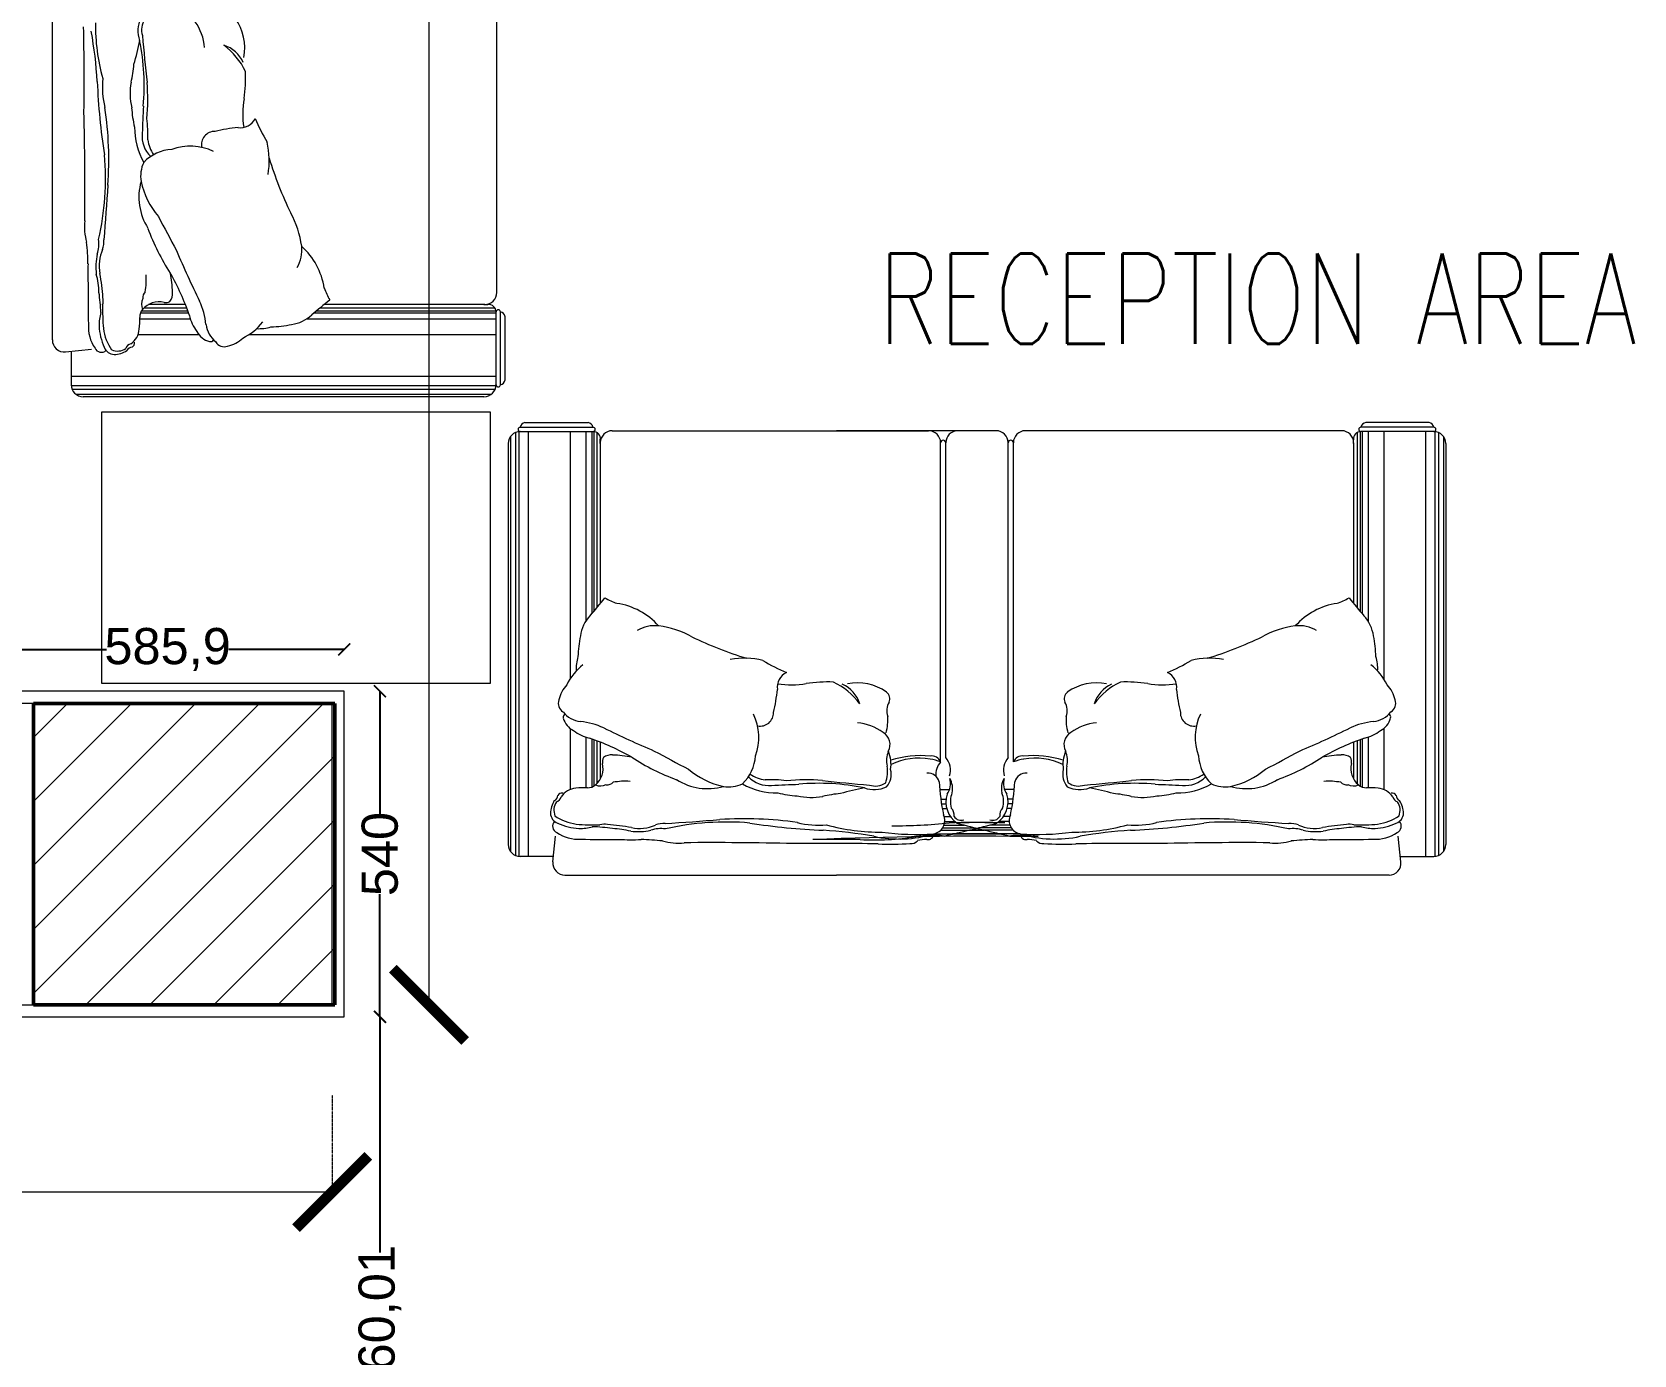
# Model space of a CAD drawing. Header units: metres. Extents: x 0 to 104350, y 982 to 43174.
# Drawn here: x 13630 to 16287, y 20563 to 22758 of the extents above; entities that cross this region are included whole.
import ezdxf
from ezdxf.xclip import XClip

# ---------------------------------------------------------------- set-up
doc = ezdxf.new("R2010")
doc.units = ezdxf.units.M
doc.header["$XCLIPFRAME"] = 2
doc.linetypes.add('DOT2', pattern=[0.125, 0, -0.125])
doc.layers.get('0').update_dxf_attribs({"lineweight": 30})
for name, color, linetype, lineweight in [('A-ANNO-DIMS', 1, 'Continuous', 0), ('A-CLNG-GRID', 2, 'Continuous', 5), ('A-FURN', 8, 'Continuous', 0), ('A-ROOM-NMBR', 1, 'Continuous', 0), ('A-WALL', 3, 'Continuous', 18), ('dimensions', 90, 'Continuous', 30), ('HATCH', 8, 'Continuous', 0), ('S-COLS', 52, 'Continuous', 9)]:
    doc.layers.add(name, color=color, linetype=linetype, lineweight=lineweight)
doc.styles.add('$2$08-M-BLDG-1_50', font='romans.shx', dxfattribs={"width": 0.75, "height": 150})
doc.styles.add('Al-Jazi-text-100', font='romans.shx', dxfattribs={"width": 0.75, "height": 150})
doc.styles.get("Standard").update_dxf_attribs({"font": 'arial.ttf'})
doc.dimstyles.new('Al-Jazi-DIM 100', dxfattribs={"dimtxt": 150, "dimasz": 120, "dimexe": 0, "dimexo": 150, "dimgap": 50, "dimtad": 1, "dimlfac": 0.001, "dimzin": 1, "dimdsep": 46, "dimtxsty": 'Al-Jazi-text-100', "dimblk": 'ARCHTICK', "dimcen": 150, "dimclrd": 1, "dimclre": 256, "dimclrt": 2, "dimadec": 0, "dimazin": 0, "dimtfac": 1, "dimtix": 1, "dimtmove": 2, "dimatfit": 2, "dimfxl": 150, "dimtfill": 1, "dimtolj": 1, "dimlwd": 5, "dimlwe": 5, "dimarcsym": 0})
doc.dimstyles.new('ISO-25', dxfattribs={"dimtxt": 60, "dimasz": 20, "dimexe": 1.25, "dimexo": 0.625, "dimgap": 0.1, "dimtad": 0, "dimtxsty": 'Standard', "dimblk": 'ARCHTICK', "dimcen": 2.5, "dimse1": 1, "dimse2": 1, "dimadec": 0, "dimazin": 0, "dimtfac": 1, "dimtmove": 0, "dimatfit": 3, "dimldrblk": 'ARCHTICK', "dimfxl": 1, "dimarcsym": 0})

# ---------------------------------------------------------------- blocks, each defined once
blk = doc.blocks.new('FFFFFFFFF')
for p, q in [((-17477.8, 58547.2), (-17477.8, 59925.4)), ((-16740.6, 58475.6), (-16740.6, 59100.1)), ((-17477.8, 58397), (-17477.8, 58547.2)), ((-17257.2, 58455.6), (-17318.5, 58455.6)), ((-16760.5, 58455.6), (-17027.1, 58455.6)), ((-16761.9, 58455.6), (-16755.5, 58455.6)), ((-17248.9, 58431.7), (-17332.9, 58431.7)), ((-17251.8, 58441.3), (-17331.8, 58441.3)), ((-17253.1, 58444.9), (-17330.1, 58444.9)), ((-17254.9, 58449.6), (-17326.3, 58449.6)), ((-16741.9, 58431.7), (-17056.4, 58431.7)), ((-16741.9, 58441.3), (-17044.3, 58441.3)), ((-16742, 58444.9), (-17040.1, 58444.9)), ((-16743.5, 58449.6), (-17034.4, 58449.6)), ((-16741.9, 58322.8), (-16741.9, 58443.5)), ((-16734.7, 58322.8), (-16734.7, 58443.5)), ((-16726.7, 58330.6), (-16726.7, 58435.7)), ((-17234.3, 58405.5), (-17335.8, 58405.5)), ((-16741.9, 58405.5), (-17152.2, 58405.5)), ((-17455.8, 58377.1), (-17412.9, 58381.6)), ((-17446.8, 58378.1), (-17446.8, 58322.8)), ((-16741.9, 58336.3), (-17446.8, 58336.3)), ((-16742, 58320.7), (-17446.7, 58320.7)), ((-16743.6, 58314.8), (-17445.1, 58314.8)), ((-16750.5, 58306.4), (-17438.2, 58306.4)), ((-16761.9, 58302.8), (-17426.8, 58302.8))]:
    blk.add_line(p, q)
for centre, radius, start, end in [((-22179.1, 58829.7), 4754, 359.3499, 1.0449), ((-18116.9, 58783.2), 714.8, 3.3891, 10.1532), ((-17088.2, 58917.7), 318.1, 179.0108, 195.8681), ((-17288.8, 58909.9), 47.1, 154.0843, 200.1575), ((-17299.7, 58911.7), 30.2, 144.9995, 198.8635), ((-17311.4, 58874.8), 86.4, 4.8844, 35.4135), ((-17244.4, 58881.6), 85.7, 349.1532, 34.7659), ((-17735, 58970), 409.2, 343.5669, 349.2509), ((-17697.3, 58818.7), 371.9, 354.7662, 11.6245), ((-15032.4, 59088.8), 2303.5, 184.6538, 186.6019), ((-17208.4, 58836.8), 51.3, 23.1417, 73.1067), ((-17261.7, 58792.8), 115.4, 25.3817, 53.7744), ((-17521.8, 58867.6), 179.8, 346.1146, 355.7395), ((-17255.5, 58816.7), 139.4, 174.2124, 194.2047), ((-17425, 58833.8), 267.7, 352.1519, 1.8199), ((-16383.5, 58865.3), 1020.6, 182.237, 189.1017), ((-17240.1, 58806), 108.7, 170.2352, 192.6684), ((-17638.4, 58796.7), 318.9, 354.1688, 4.9209), ((-23192.8, 58640), 5769, 359.54887, 1.34891), ((-17982.6, 58695.2), 598.4, 356.0497, 8.3826), ((-17168.9, 58792.4), 177.7, 183.2928, 193.7813), ((-8856.6, 58405.3), 8478.8, 177.43443, 177.7392), ((-17024.3, 58772.5), 137.8, 169.6861, 189.5152), ((-17225.8, 58748.7), 115.6, 179.3254, 209.5987), ((-17525, 58738.4), 205.5, 357.4202, 7.227), ((-17144.6, 58483.9), 266.6, 95.4403, 103.7346), ((-17166.1, 58776.5), 27.4, 261.9036, 333.7612), ((-16840, 58892.7), 327.7, 203.059, 210.7254), ((-17283.2, 58734.8), 45.9, 173.7883, 226.6794), ((-17258.5, 58738.2), 61.8, 188.3925, 213.4148), ((-17208.3, 58720.8), 22.2, 89.2042, 191.3968), ((-17251.4, 58694.4), 133.3, 349.995, 13.4103), ((-17842.2, 58664.8), 452.5, 347.1068, 4.9578), ((-17275.9, 58643.3), 69.8, 93.1398, 136.2155), ((-17249, 58629.7), 88.8, 64.4099, 110.2678), ((-16495.4, 58890.6), 651.8, 197.1548, 205.7419), ((-17274.7, 58668.1), 56.7, 155.5613, 188.4269), ((-10186.7, 58078.8), 7221.8, 175.43135, 176.15355), ((-17238.1, 58633.8), 96.2, 164.302, 212.4354), ((-17196.5, 58690.3), 137.7, 192.8046, 219.987), ((-17331.3, 58584.5), 93.3, 173.7897, 195.8504), ((-10988.8, 61931.2), 7137.3, 207.80557, 208.32047), ((-17223.2, 58530.6), 160.4, 7.832, 28.6654), ((-17452.2, 58556.2), 51.7, 341.0235, 8.4627), ((-17433.8, 58560.8), 41.6, 340.7532, 3.3826), ((-16981, 58705.3), 360.1, 200.0032, 213.2203), ((-17818.5, 58516), 399.8, 1.0466, 6.17), ((-17298.5, 58517.4), 107.1, 168.1757, 186.0001), ((-17333.9, 58520.3), 66.3, 156.2105, 191.3131), ((-15869.5, 59135.4), 1521.5, 202.826, 206.295), ((-17121.6, 58546.2), 57.7, 329.6278, 6.2566), ((-17143, 58465.1), 117.5, 8.8138, 47.9757), ((-17032.4, 58507.7), 386.6, 177.6845, 183.1812), ((-17644.7, 58302.5), 416.7, 18.923, 29.5594), ((-17491.1, 58467.2), 212.8, 2.4048, 11.0737), ((-15571.6, 58469.3), 1847, 179.4729, 181.4265), ((-17534.7, 58471.5), 134.3, 1.8777, 14.9862), ((-17713.5, 58447.1), 320.3, 3.6693, 10.8216), ((-17431.7, 58496.1), 109.7, 349.9143, 4.6294), ((-16945.6, 58508.5), 85, 197.3121, 212.1227), ((-17723, 58429.2), 325.9, 2.3336, 8.2366), ((-16929.9, 58450.7), 464.6, 179.4467, 184.3032), ((-17418.5, 58462.5), 25.2, 343.0851, 11.853), ((-17307.5, 58456), 22.3, 154.6204, 202.1231), ((-17300.9, 58424.5), 35.7, 76.4952, 139.8255), ((-17314.3, 58467.2), 13.5, 133.9681, 187.1295), ((-17290.6, 58478.8), 19.7, 264.1278, 293.3591), ((-17299.2, 58473.6), 20.9, 322.0367, 6.8003), ((-17346.6, 58409.5), 124.3, 6.0445, 24.6622), ((-16334.6, 57605.9), 1096.2, 128.5477, 130.5744), ((-16760.5, 58475.6), 19.9, 270, 0), ((-16754, 58443.6), 12.1, 359.4922, 97.0602), ((-17319.1, 58420.8), 81.2, 164.5283, 180.4014), ((-17493.4, 58430.8), 160.6, 354.3954, 1.235), ((-17313, 58434.7), 19.9, 139.8255, 181.235), ((-17185.3, 58452.4), 66.9, 192.791, 217.9959), ((-17090, 58484.5), 62.5, 278.1987, 312.6987), ((-16738.3, 58443.5), 3.6, 0, 180), ((-16736.9, 58433.2), 10.5, 13.3027, 78.0983), ((-17357, 58418.6), 61.1, 175.6162, 215.037), ((-17304.6, 58425), 95.9, 182.8388, 204.6896), ((-17309.6, 58427.9), 84.5, 188.2129, 214.2428), ((-17366.1, 58417.5), 32.5, 304.1211, 355.8444), ((-17208.6, 58426.2), 33, 206.9363, 255.0971), ((-17179.6, 58427.9), 43.6, 186.8976, 231.4033), ((-17198.1, 58478.7), 86.4, 294.6351, 323.1461), ((-17134.7, 58481.5), 65.8, 266.3889, 287.1343), ((-17128.3, 58680.1), 261.8, 272.8498, 280.4077), ((-17457.9, 58397), 19.9, 180, 275.883), ((-17396.6, 58387.7), 11.2, 201.8173, 315.0514), ((-17373.9, 58391.8), 19.1, 201.2461, 265.6725), ((-17370, 58404.3), 25.7, 248.729, 302.6858), ((-17376.5, 58413.8), 41.1, 271.7166, 303.0289), ((-17345.5, 58379.7), 11, 102.0067, 164.6856), ((-17344.6, 58374.6), 10.7, 94.9984, 153.465), ((-17348.3, 58391.4), 6.74, 294.2992, 16.7891), ((-17215.6, 58400.1), 5.96, 255.9223, 329.8377), ((-17192.9, 58402.1), 16.3, 210.9546, 290.5535), ((-17197, 58436), 50.1, 281.3747, 314.289), ((-17426.8, 58322.8), 19.9, 180, 270), ((-16761.9, 58322.8), 19.9, 270, 0), ((-16738.3, 58322.8), 3.6, 180, 0), ((-16736.9, 58333.1), 10.5, 281.9017, 346.6973)]:
    blk.add_arc(centre, radius, start, end)
blk = doc.blocks.new('A$C4A397455')
for p, q in [((734.2, 1543.1), (32.7, 1543.1)), ((727.3, 1551.5), (39.6, 1551.5)), ((715.9, 1555.1), (51, 1555.1)), ((31, 1479.9), (31, 1535.1)), ((735.9, 1521.7), (31, 1521.7)), ((735.8, 1537.2), (31.1, 1537.2)), ((735.9, 1535.1), (735.9, 1414.4)), ((743.1, 1535.1), (743.1, 1414.4)), ((751.1, 1527.3), (751.1, 1422.3)), ((22, 1480.8), (64.9, 1476.4)), ((0, 1461), (0, 1310.7)), ((243.5, 1452.4), (142, 1452.4)), ((735.9, 1452.4), (325.6, 1452.4)), ((228.9, 1426.2), (144.9, 1426.2)), ((226, 1416.6), (146, 1416.6)), ((224.7, 1413.1), (147.7, 1413.1)), ((222.9, 1408.3), (151.5, 1408.3)), ((735.9, 1426.2), (421.4, 1426.2)), ((735.9, 1416.6), (433.5, 1416.6)), ((735.8, 1413.1), (437.7, 1413.1)), ((734.3, 1408.3), (443.4, 1408.3)), ((220.6, 1402.3), (159.3, 1402.3)), ((717.3, 1402.3), (450.7, 1402.3)), ((715.9, 1402.3), (722.3, 1402.3)), ((737.2, 1382.4), (737.2, 857.8)), ((0, 1310.7), (0, 1010.4)), ((0, 244.4), (0, 1010.4)), ((737.2, 809.4), (737.2, 1010.4)), ((737.2, 745.7), (737.2, 1010.4)), ((68.5, 849.4), (68.5, 736.7)), ((74.8, 837.5), (74.8, 765.3)), ((78.4, 834.6), (78.4, 780)), ((83.2, 832.2), (83.2, 799)), ((88.8, 831.1), (88.8, 813.8)), ((97.6, 832.1), (97.6, 821.7)), ((110.5, 835.1), (110.5, 827.6)), ((118.1, 836.4), (118.1, 828.9)), ((125.9, 837.5), (125.9, 828.9)), ((142, 839.3), (142, 823.3)), ((187.8, 837.9), (717.3, 837.9)), ((195, 829.4), (717.3, 829.4)), ((68.5, 705.7), (68.5, 818.4)), ((74.8, 717.6), (74.8, 789.8)), ((78.4, 720.5), (78.4, 775.1)), ((83.2, 722.8), (83.2, 756.1)), ((88.8, 724), (88.8, 741.3)), ((97.6, 723), (97.6, 733.4)), ((110.5, 720), (110.5, 727.5)), ((118.1, 718.7), (118.1, 726.2)), ((125.9, 717.6), (125.9, 726.2)), ((142, 715.8), (142, 731.8)), ((195, 725.7), (717.3, 725.7)), ((187.8, 717.2), (717.3, 717.2)), ((737.2, 172.7), (737.2, 697.2)), ((0, 94.1), (0, 244.4)), ((226, 138.4), (146, 138.4)), ((224.7, 142), (147.7, 142)), ((222.9, 146.8), (151.5, 146.8)), ((220.6, 152.8), (159.3, 152.8)), ((735.9, 138.4), (433.5, 138.4)), ((735.8, 142), (437.7, 142)), ((734.3, 146.8), (443.4, 146.8)), ((717.3, 152.8), (450.7, 152.8)), ((715.9, 152.8), (722.3, 152.8)), ((735.9, 19.9), (735.9, 140.7)), ((743.1, 19.9), (743.1, 140.7)), ((228.9, 128.9), (144.9, 128.9)), ((735.9, 128.9), (421.4, 128.9)), ((751.1, 27.8), (751.1, 132.8)), ((243.5, 102.6), (142, 102.6)), ((735.9, 102.6), (325.6, 102.6)), ((22, 74.3), (64.9, 78.7)), ((31, 75.2), (31, 19.9)), ((735.9, 33.4), (31, 33.4)), ((735.8, 17.9), (31.1, 17.9)), ((734.2, 11.9), (32.7, 11.9)), ((727.3, 3.6), (39.6, 3.6)), ((715.9, 0), (51, 0))]:
    blk.add_line(p, q)
for centre, radius, start, end in [((51, 1535.1), 19.9, 90, 180), ((715.9, 1535.1), 19.9, 0, 90), ((739.5, 1535.1), 3.6, 0, 180), ((740.9, 1524.9), 10.5, 13.3027, 78.0983), ((19.9, 1461), 19.9, 84.117, 180), ((120.8, 1439.3), 61.1, 144.963, 184.3838), ((81.2, 1470.2), 11.2, 44.9486, 158.1827), ((173.3, 1433), 95.9, 155.3104, 177.1612), ((168.3, 1430.1), 84.5, 145.7572, 171.7871), ((104, 1466.1), 19.1, 94.3275, 158.7539), ((107.8, 1453.6), 25.7, 57.3142, 111.271), ((101.3, 1444.1), 41.1, 56.9711, 88.2834), ((132.3, 1478.2), 11, 195.3144, 257.9933), ((133.3, 1483.3), 10.7, 206.535, 265.0016), ((111.7, 1440.5), 32.5, 4.1556, 55.8789), ((129.5, 1466.5), 6.74, 343.2109, 65.7008), ((269.2, 1431.8), 33, 104.9029, 153.0637), ((298.2, 1430), 43.6, 128.5967, 173.1024), ((262.2, 1457.9), 5.96, 30.1623, 104.0777), ((284.9, 1455.8), 16.3, 69.4465, 149.0454), ((280.8, 1421.9), 50.1, 45.711, 78.6253), ((158.7, 1437.1), 81.2, 179.5986, 195.4717), ((547.9, 1407.3), 464.6, 175.6968, 180.5533), ((-15.6, 1427.1), 160.6, 358.765, 5.6046), ((292.5, 1405.5), 66.9, 142.0041, 167.209), ((131.3, 1448.4), 124.3, 335.3378, 353.9555), ((279.7, 1379.2), 86.4, 36.8539, 65.3649), ((343.1, 1376.5), 65.8, 72.8657, 93.6111), ((349.5, 1177.9), 261.8, 79.5923, 87.1502), ((387.9, 1373.5), 62.5, 47.3013, 81.8013), ((1906.2, 1388.7), 1847, 178.5735, 180.5271), ((-245.2, 1428.8), 325.9, 351.7634, 357.6664), ((164.9, 1423.2), 19.9, 178.765, 220.1745), ((170.3, 1402), 22.3, 157.8769, 205.3796), ((176.9, 1433.4), 35.7, 220.1745, 283.5048), ((-166.9, 1555.5), 416.7, 330.4406, 341.077), ((1143.2, 2252), 1096.2, 229.4256, 231.4523), ((723.8, 1414.3), 12.1, 262.9398, 0.5078), ((739.5, 1414.4), 3.6, 180, 0), ((740.9, 1424.7), 10.5, 281.9017, 346.6973), ((-56.9, 1386.5), 134.3, 345.0138, 358.1223), ((-235.7, 1410.8), 320.3, 349.1784, 356.3307), ((59.3, 1395.5), 25.2, 348.147, 16.9149), ((163.5, 1390.7), 13.5, 172.8705, 226.0319), ((187.3, 1379.1), 19.7, 66.6409, 95.8722), ((178.6, 1384.3), 20.9, 353.1997, 37.9633), ((-13.3, 1390.8), 212.8, 348.9263, 357.5952), ((1608.3, 722.5), 1521.5, 153.705, 157.174), ((532.2, 1349.5), 85, 147.8773, 162.6879), ((717.3, 1382.4), 19.9, 0, 90), ((445.4, 1350.2), 386.6, 176.8188, 182.3155), ((46.1, 1361.8), 109.7, 355.3706, 10.0857), ((334.8, 1392.8), 117.5, 312.0243, 351.1862), ((-340.7, 1341.9), 399.8, 353.83, 358.9534), ((179.4, 1340.5), 107.1, 173.9999, 191.8243), ((143.9, 1337.6), 66.3, 168.6869, 203.7895), ((496.8, 1152.6), 360.1, 146.7797, 159.9968), ((356.2, 1311.8), 57.7, 353.7434, 30.3722), ((25.6, 1301.8), 51.7, 351.5373, 18.9765), ((44, 1297.2), 41.6, 356.6174, 19.2468), ((6489, -2073.2), 7137.3, 151.67953, 152.19443), ((254.6, 1327.3), 160.4, 331.3346, 352.168), ((146.5, 1273.5), 93.3, 164.1496, 186.2103), ((-364.3, 1193.2), 452.5, 355.0422, 12.8932), ((7291.1, 1779.2), 7221.8, 183.84645, 184.56865), ((239.7, 1224.2), 96.2, 147.5646, 195.698), ((-5715, 1217.9), 5769, 358.65109, 0.45113), ((281.3, 1167.6), 137.7, 140.013, 167.1954), ((982.5, 967.3), 651.8, 154.2581, 162.8452), ((-504.8, 1162.7), 598.4, 351.6174, 3.9503), ((203.1, 1189.8), 56.7, 171.5731, 204.4387), ((226.5, 1163.5), 133.3, 346.5897, 10.005), ((1094.3, 992.6), 1020.6, 170.8983, 177.763), ((252, 1109.3), 115.6, 150.4013, 180.6746), ((194.6, 1123.2), 45.9, 133.3206, 186.2117), ((201.9, 1214.7), 69.8, 223.7845, 266.8602), ((219.3, 1119.8), 61.8, 146.5852, 171.6075), ((228.8, 1228.2), 88.8, 249.7322, 295.5901), ((8621.2, 1452.7), 8478.8, 182.2608, 182.56557), ((-47.2, 1119.5), 205.5, 352.773, 2.5798), ((269.5, 1137.1), 22.2, 168.6032, 270.7958), ((637.8, 965.2), 327.7, 149.2746, 156.941), ((309, 1065.6), 177.7, 166.2187, 176.7072), ((-160.6, 1061.3), 318.9, 355.0791, 5.8312), ((333.2, 1374), 266.6, 256.2654, 264.5597), ((311.7, 1081.5), 27.4, 26.2388, 98.0964), ((453.5, 1085.4), 137.8, 170.4848, 190.3139), ((-4701.3, 1028.2), 4754, 358.9551, 0.6501), ((222.3, 1041.3), 139.4, 165.7953, 185.7876), ((237.7, 1051.9), 108.7, 167.3316, 189.7648), ((-219.5, 1039.2), 371.9, 348.3755, 5.2338), ((-6888.7, 771.4), 6953.3, 359.21563, 2.29345), ((-3995.5, 984.8), 4055, 0.3612, 0.9156), ((52.8, 1024.2), 267.7, 358.1801, 7.8481), ((-3995.5, 1036), 4055, 359.0844, 359.6388), ((-639.1, 1074.7), 714.8, 349.8468, 356.6109), ((389.6, 940.2), 318.1, 164.1319, 180.9892), ((-44, 990.4), 179.8, 4.2605, 13.8854), ((2445.4, 769.1), 2303.5, 173.3981, 175.3462), ((216.1, 1065.1), 115.4, 306.2256, 334.6183), ((-257.2, 887.9), 409.2, 10.7491, 16.4331), ((269.4, 1021.1), 51.3, 286.8933, 336.8583), ((233.4, 976.3), 85.7, 325.2341, 10.8468), ((485.3, 947.6), 426.9, 176.8373, 189.264), ((189, 948), 47.1, 159.8425, 205.9157), ((166.5, 983.2), 86.4, 324.5865, 355.1156), ((406.5, 920), 355.2, 176.5222, 185.0636), ((258, 906.7), 198, 167.7557, 196.8383), ((481.4, 877.1), 413.9, 171.9905, 183.839), ((178.1, 946.2), 30.2, 161.1365, 215.0005), ((216.8, 945), 23.3, 241.1969, 329.2951), ((926.8, 912), 844.8, 179.5424, 186.0023), ((167.3, 951.6), 31.8, 229.4835, 284.2665), ((172.1, 985.7), 59.8, 251.7281, 278.4248), ((183.7, 975.4), 55.3, 261.0475, 293.1925), ((190.2, 886.3), 41.2, 68.1256, 103.0819), ((83.9, 873.2), 110.3, 350.4669, 25.1436), ((38.7, 871.3), 159.7, 354.1421, 17.9708), ((257.7, 1000.9), 75.6, 253.6274, 274.362), ((272.7, 898.6), 28.5, 59.5197, 109.0679), ((292.4, 937), 14.8, 249.1245, 319.6992), ((65.2, 886.4), 12.8, 170.1028, 231.5361), ((-105.3, 851.5), 171.4, 353.4582, 9.209), ((11.6, 863.5), 47.5, 356.4847, 15.816), ((68.5, 859), 9.6, 170.3496, 270.2695), ((149.2, 859.5), 20.3, 286.9136, 2.8843), ((181.6, 852.8), 16.1, 292.6529, 7.8257), ((87.9, 875.7), 106.8, 339.28, 348.8132), ((717.3, 857.8), 19.9, 270, 0), ((2759.7, 1437.3), 2761.9, 192.662, 194.5219), ((90.6, 853.5), 22.5, 190.5821, 294.5557), ((121.8, 785.8), 43.3, 73.0936, 145.4949), ((168.9, 514.1), 326.3, 92.4218, 102.1935), ((152.2, 852.4), 30.9, 234.7118, 285.0528), ((166.9, 814.4), 31.5, 48.3691, 95.1123), ((174.1, 852.9), 31.5, 252.3064, 311.6309), ((717.3, 833.6), 4.27, 270, 90), ((717.3, 809.4), 19.9, 0, 90), ((2759.7, 117.8), 2761.9, 165.4781, 167.338), ((-781.5, 789.4), 868.8, 357.054, 2.2579), ((-781.5, 765.6), 868.8, 357.7421, 2.946), ((103.9, 804.2), 12.9, 119.8984, 203.2074), ((99.3, 832.4), 17.1, 263.7316, 314.2406), ((122.1, 779.3), 42.3, 69.9762, 104.9144), ((144.1, 849), 31, 256.015, 301.4394), ((121.8, 769.3), 43.3, 214.5051, 286.9064), ((103.9, 750.9), 12.9, 156.7926, 240.1016), ((717.3, 745.7), 19.9, 270, 0), ((-105.3, 703.6), 171.4, 350.791, 6.5418), ((90.6, 701.6), 22.5, 65.4443, 169.4179), ((99.3, 722.7), 17.1, 45.7594, 96.2684), ((168.9, 1041), 326.3, 257.8065, 267.5782), ((122.1, 775.8), 42.3, 255.0856, 290.0238), ((152.2, 702.7), 30.9, 74.9472, 125.2882), ((144.1, 706.1), 31, 58.5606, 103.985), ((174.1, 702.2), 31.5, 48.3691, 107.6936), ((717.3, 721.5), 4.27, 270, 90), ((11.6, 691.6), 47.5, 344.184, 3.5153), ((68.5, 696.1), 9.6, 89.7305, 189.6504), ((258, 648.4), 198, 163.1617, 192.2443), ((481.4, 678), 413.9, 176.161, 188.0095), ((149.2, 695.5), 20.3, 357.1157, 73.0864), ((83.9, 681.8), 110.3, 334.8564, 9.5331), ((87.9, 679.4), 106.8, 11.1868, 20.72), ((181.6, 702.3), 16.1, 352.1743, 67.3471), ((38.7, 683.8), 159.7, 342.0292, 5.8579), ((717.3, 697.2), 19.9, 0, 90), ((406.5, 635.1), 355.2, 174.9364, 183.4778), ((65.2, 668.7), 12.8, 128.4639, 189.8972), ((-4701.3, 526.9), 4754, 359.3499, 1.0449), ((389.6, 614.9), 318.1, 179.0108, 195.8681), ((189, 607.1), 47.1, 154.0843, 200.1575), ((167.3, 603.5), 31.8, 75.7335, 130.5165), ((178.1, 608.9), 30.2, 144.9995, 198.8635), ((172.1, 569.4), 59.8, 81.5752, 108.2719), ((183.7, 579.7), 55.3, 66.8075, 98.9525), ((190.2, 668.7), 41.2, 256.9181, 291.8744), ((216.8, 610), 23.3, 30.7049, 118.8031), ((257.7, 554.2), 75.6, 85.638, 106.3726), ((166.5, 571.9), 86.4, 4.8844, 35.4135), ((272.7, 656.4), 28.5, 250.9321, 300.4803), ((292.4, 618), 14.8, 40.3008, 110.8755), ((233.4, 578.8), 85.7, 349.1532, 34.7659), ((-639.1, 480.4), 714.8, 3.3891, 10.1532), ((-257.2, 667.1), 409.2, 343.5669, 349.2509), ((-219.5, 515.9), 371.9, 354.7662, 11.6245), ((2445.4, 786), 2303.5, 184.6538, 186.6019), ((216.1, 490), 115.4, 25.3817, 53.7744), ((269.4, 534), 51.3, 23.1417, 73.1067), ((-44, 564.7), 179.8, 346.1146, 355.7395), ((52.8, 530.9), 267.7, 352.1519, 1.8199), ((1094.3, 562.5), 1020.6, 182.237, 189.1017), ((222.3, 513.8), 139.4, 174.2124, 194.2047), ((237.7, 503.1), 108.7, 170.2352, 192.6684), ((-160.6, 493.8), 318.9, 354.1688, 4.9209), ((-504.8, 392.4), 598.4, 356.0497, 8.3826), ((309, 489.5), 177.7, 183.2928, 193.7813), ((8621.2, 102.4), 8478.8, 177.43443, 177.7392), ((453.5, 469.7), 137.8, 169.6861, 189.5152), ((-5715, 337.1), 5769, 359.54887, 1.34891), ((-47.2, 435.6), 205.5, 357.4202, 7.227), ((311.7, 473.6), 27.4, 261.9036, 333.7612), ((637.8, 589.9), 327.7, 203.059, 210.7254), ((252, 445.8), 115.6, 179.3254, 209.5987), ((194.6, 431.9), 45.9, 173.7883, 226.6794), ((219.3, 435.3), 61.8, 188.3925, 213.4148), ((269.5, 418), 22.2, 89.2042, 191.3968), ((333.2, 181.1), 266.6, 95.4403, 103.7346), ((-364.3, 361.9), 452.5, 347.1068, 4.9578), ((201.9, 340.4), 69.8, 93.1398, 136.2155), ((228.8, 326.9), 88.8, 64.4099, 110.2678), ((226.5, 391.6), 133.3, 349.995, 13.4103), ((203.1, 365.3), 56.7, 155.5613, 188.4269), ((982.5, 587.8), 651.8, 197.1548, 205.7419), ((7291.1, -224.1), 7221.8, 175.43135, 176.15355), ((239.7, 330.9), 96.2, 164.302, 212.4354), ((281.3, 387.5), 137.7, 192.8046, 219.987), ((6489, 3628.3), 7137.3, 207.80557, 208.32047), ((254.6, 227.7), 160.4, 7.832, 28.6654), ((146.5, 281.6), 93.3, 173.7897, 195.8504), ((496.8, 402.5), 360.1, 200.0032, 213.2203), ((-340.7, 213.2), 399.8, 1.0466, 6.17), ((25.6, 253.3), 51.7, 341.0235, 8.4627), ((143.9, 217.5), 66.3, 156.2105, 191.3131), ((44, 257.9), 41.6, 340.7532, 3.3826), ((1608.3, 832.6), 1521.5, 202.826, 206.295), ((356.2, 243.3), 57.7, 329.6278, 6.2566), ((334.8, 162.3), 117.5, 8.8138, 47.9757), ((445.4, 204.9), 386.6, 177.6845, 183.1812), ((179.4, 214.5), 107.1, 168.1757, 186.0001), ((-56.9, 168.6), 134.3, 1.8777, 14.9862), ((-235.7, 144.3), 320.3, 3.6693, 10.8216), ((46.1, 193.2), 109.7, 349.9143, 4.6294), ((-13.3, 164.3), 212.8, 2.4048, 11.0737), ((-166.9, -0.4), 416.7, 18.923, 29.5594), ((1906.2, 166.4), 1847, 179.4729, 181.4265), ((-245.2, 126.3), 325.9, 2.3336, 8.2366), ((59.3, 159.6), 25.2, 343.0851, 11.853), ((170.3, 153.1), 22.3, 154.6204, 202.1231), ((163.5, 164.3), 13.5, 133.9681, 187.1295), ((178.6, 170.8), 20.9, 322.0367, 6.8003), ((1143.2, -696.9), 1096.2, 128.5477, 130.5744), ((532.2, 205.6), 85, 197.3121, 212.1227), ((717.3, 172.7), 19.9, 270, 0), ((158.7, 117.9), 81.2, 164.5283, 180.4014), ((547.9, 147.8), 464.6, 179.4467, 184.3032), ((164.9, 131.8), 19.9, 139.8255, 181.235), ((176.9, 121.7), 35.7, 76.4952, 139.8255), ((187.3, 176), 19.7, 264.1278, 293.3591), ((292.5, 149.6), 66.9, 192.791, 217.9959), ((131.3, 106.7), 124.3, 6.0445, 24.6622), ((387.9, 181.6), 62.5, 278.1987, 312.6987), ((723.8, 140.8), 12.1, 359.4922, 97.0602), ((739.5, 140.7), 3.6, 0, 180), ((740.9, 130.4), 10.5, 13.3027, 78.0983), ((120.8, 115.8), 61.1, 175.6162, 215.037), ((173.3, 122.1), 95.9, 182.8388, 204.6896), ((168.3, 125), 84.5, 188.2129, 214.2428), ((111.7, 114.6), 32.5, 304.1211, 355.8444), ((-15.6, 127.9), 160.6, 354.3954, 1.235), ((269.2, 123.3), 33, 206.9363, 255.0971), ((298.2, 125), 43.6, 186.8976, 231.4033), ((279.7, 175.9), 86.4, 294.6351, 323.1461), ((343.1, 178.6), 65.8, 266.3889, 287.1343), ((349.5, 377.2), 261.8, 272.8498, 280.4077), ((19.9, 94.1), 19.9, 180, 275.883), ((81.2, 84.9), 11.2, 201.8173, 315.0514), ((104, 89), 19.1, 201.2461, 265.6725), ((107.8, 101.4), 25.7, 248.729, 302.6858), ((132.3, 76.9), 11, 102.0067, 164.6856), ((133.3, 71.8), 10.7, 94.9984, 153.465), ((129.5, 88.6), 6.74, 294.2992, 16.7891), ((262.2, 97.2), 5.96, 255.9223, 329.8377), ((284.9, 99.3), 16.3, 210.9546, 290.5535), ((280.8, 133.2), 50.1, 281.3747, 314.289), ((101.3, 111), 41.1, 271.7166, 303.0289), ((740.9, 30.2), 10.5, 281.9017, 346.6973), ((51, 19.9), 19.9, 180, 270), ((715.9, 19.9), 19.9, 270, 0), ((739.5, 19.9), 3.6, 180, 0)]:
    blk.add_arc(centre, radius, start, end)
blk = doc.blocks.new('M_Concrete-Rectangular-Column - C9-500_500-V2-0-6-4th floor columns')
at = {"layer": 'S-COLS'}
h = blk.add_hatch(dxfattribs=at)
h.set_pattern_fill('FP_5', color=256, style=0, pattern_type=2)
h.set_pattern_definition([(315, (-9.73, -6.498), (0.053033, 0.053033), [])])
h.paths.add_polyline_path([(-0.25, -0.25), (0.25, -0.25), (0.25, 0.25), (-0.25, 0.25)])
at = {"layer": 'S-COLS', "lineweight": 50}
for p, q in [((0.25, 0.25), (-0.25, 0.25)), ((-0.25, 0.25), (-0.25, -0.25)), ((0.25, -0.25), (0.25, 0.25)), ((-0.25, -0.25), (0.25, -0.25))]:
    blk.add_line(p, q, dxfattribs=at)
blk = doc.blocks.new('Typical')
at = {"layer": 'S-COLS', "xscale": 1000.000000000001, "yscale": 1000.000000000001, "zscale": 1000.000000000001, "rotation": 90}
blk.add_blockref('M_Concrete-Rectangular-Column - C9-500_500-V2-0-6-4th floor columns', (110251.2, -44606.4), dxfattribs=at)
blk = doc.blocks.new('_ArchTick')
at = {"color": 0, "linetype": 'ByBlock', "const_width": 0.15}
blk.add_lwpolyline([(-0.5, -0.5), (0.5, 0.5)], dxfattribs=at)
blk = doc.blocks.new('*D182')
at = {"layer": 'A-ANNO-DIMS', "linetype": 'DOT2', "lineweight": 5, "transparency": 16777216}
for p, q in [((14282.3, 25414.2), (14288.6, 25414.2)), ((14282.3, 21144.2), (14288.6, 21144.2))]:
    blk.add_line(p, q, dxfattribs=at)
at = {"layer": 'A-ANNO-DIMS', "color": 1, "lineweight": 5, "transparency": 16777216}
blk.add_line((14288.6, 21144.2), (14288.6, 25414.2), dxfattribs=at)
at = {"layer": 'Defpoints', "color": 0, "transparency": 16777216}
for p in [(14132.3, 25414.2), (14288.6, 25414.2), (14132.3, 21144.2)]:
    blk.add_point(p, dxfattribs=at)
at = {"layer": 'A-ANNO-DIMS', "color": 1, "lineweight": 5, "transparency": 16777216, "xscale": 120, "yscale": 120, "zscale": 120}
for p, rotation in [((14288.6, 25414.2), 90), ((14288.6, 21144.2), 270)]:
    blk.add_blockref('_ArchTick', p, dxfattribs=dict(at, rotation=rotation))
at = {"layer": 'A-ANNO-DIMS', "color": 2, "transparency": 16777216, "insert": (14163.6, 23279.2), "char_height": 150, "attachment_point": 5, "rotation": 90, "style": 'Al-Jazi-text-100', "bg_fill": 3, "box_fill_scale": 1.1, "bg_fill_color": 256, "bg_fill_true_color": 13158600, "bg_fill_transparency": 0}
blk.add_mtext('\\A1;4.27', dxfattribs=at)
blk = doc.blocks.new('*D213')
at = {"layer": 'A-ANNO-DIMS', "linetype": 'DOT2', "lineweight": 5, "transparency": 16777216}
for p, q in [((11906.7, 20994.2), (11906.7, 20833.7)), ((14128, 20994.2), (14128, 20833.7))]:
    blk.add_line(p, q, dxfattribs=at)
at = {"layer": 'A-ANNO-DIMS', "color": 1, "lineweight": 5, "transparency": 16777216}
blk.add_line((11906.7, 20833.7), (14128, 20833.7), dxfattribs=at)
at = {"layer": 'Defpoints', "color": 0, "transparency": 16777216}
for p in [(11906.7, 21144.2), (14128, 21144.2), (14128, 20833.7)]:
    blk.add_point(p, dxfattribs=at)
at = {"layer": 'A-ANNO-DIMS', "color": 1, "lineweight": 5, "transparency": 16777216, "xscale": 120, "yscale": 120, "zscale": 120, "rotation": 180}
blk.add_blockref('_ArchTick', (11906.7, 20833.7), dxfattribs=at)
at = {"layer": 'A-ANNO-DIMS', "color": 1, "lineweight": 5, "transparency": 16777216, "xscale": 120, "yscale": 120, "zscale": 120}
blk.add_blockref('_ArchTick', (14128, 20833.7), dxfattribs=at)
at = {"layer": 'A-ANNO-DIMS', "color": 2, "transparency": 16777216, "insert": (13017.3, 20958.7), "char_height": 150, "attachment_point": 5, "style": 'Al-Jazi-text-100', "bg_fill": 3, "box_fill_scale": 1.1, "bg_fill_color": 256, "bg_fill_true_color": 13158600, "bg_fill_transparency": 0}
blk.add_mtext('\\A1;2.22', dxfattribs=at)
blk = doc.blocks.new('*D218')
at = {"layer": 'Defpoints', "color": 0, "transparency": 16777216}
for p in [(13562.1, 21733.6), (13562.1, 21664.2), (14148, 21664.2)]:
    blk.add_point(p, dxfattribs=at)
at = {"layer": 'dimensions', "color": 0, "lineweight": -2, "transparency": 16777216}
for p, q in [((13562.1, 21733.6), (13753.6, 21733.6)), ((14148, 21733.6), (13956.4, 21733.6))]:
    blk.add_line(p, q, dxfattribs=at)
at = {"layer": 'dimensions', "color": 0, "lineweight": -2, "transparency": 16777216, "xscale": 20, "yscale": 20, "zscale": 20, "rotation": 180}
blk.add_blockref('_ArchTick', (13562.1, 21733.6), dxfattribs=at)
at = {"layer": 'dimensions', "color": 0, "lineweight": -2, "transparency": 16777216, "xscale": 20, "yscale": 20, "zscale": 20}
blk.add_blockref('_ArchTick', (14148, 21733.6), dxfattribs=at)
at = {"layer": 'dimensions', "color": 0, "transparency": 16777216, "insert": (13855, 21733.6), "char_height": 60, "attachment_point": 5}
blk.add_mtext('585,9', dxfattribs=at)
blk = doc.blocks.new('*D219')
at = {"layer": 'Defpoints', "color": 0, "transparency": 16777216}
for p in [(14148, 21664.2), (14207.2, 21664.2), (14148, 21124.2)]:
    blk.add_point(p, dxfattribs=at)
at = {"layer": 'dimensions', "color": 0, "lineweight": -2, "transparency": 16777216}
for p, q in [((14207.2, 21664.2), (14207.2, 21460.5)), ((14207.2, 21124.2), (14207.2, 21327.9))]:
    blk.add_line(p, q, dxfattribs=at)
at = {"layer": 'dimensions', "color": 0, "lineweight": -2, "transparency": 16777216, "xscale": 20, "yscale": 20, "zscale": 20}
for p, rotation in [((14207.2, 21664.2), 90), ((14207.2, 21124.2), 270)]:
    blk.add_blockref('_ArchTick', p, dxfattribs=dict(at, rotation=rotation))
at = {"layer": 'dimensions', "color": 0, "transparency": 16777216, "insert": (14207.2, 21394.2), "char_height": 60, "attachment_point": 5, "rotation": 90}
blk.add_mtext('540', dxfattribs=at)
blk = doc.blocks.new('*D220')
at = {"layer": 'Defpoints', "color": 0, "transparency": 16777216}
for p in [(14148, 21124.2), (14148, 20064.2), (14207.2, 20064.2)]:
    blk.add_point(p, dxfattribs=at)
at = {"layer": 'dimensions', "color": 0, "lineweight": -2, "transparency": 16777216}
for p, q in [((14207.2, 21124.2), (14207.2, 20733.5)), ((14207.2, 20064.2), (14207.2, 20454.8))]:
    blk.add_line(p, q, dxfattribs=at)
at = {"layer": 'dimensions', "color": 0, "lineweight": -2, "transparency": 16777216, "xscale": 20, "yscale": 20, "zscale": 20}
for p, rotation in [((14207.2, 21124.2), 90), ((14207.2, 20064.2), 270)]:
    blk.add_blockref('_ArchTick', p, dxfattribs=dict(at, rotation=rotation))
at = {"layer": 'dimensions', "color": 0, "transparency": 16777216, "insert": (14207.2, 20594.2), "char_height": 60, "attachment_point": 5, "rotation": 90}
blk.add_mtext('1060,01', dxfattribs=at)

msp = doc.modelspace()

# ---------------------------------------------------------------- linework, layer by layer
at = {"layer": 'A-CLNG-GRID'}
msp.add_lwpolyline([(10841.72, 21124.173), (11766.662, 21124.173), (11766.662, 21024.173), (11926.662, 21024.173), (11926.662, 21124.173), (13542.053, 21124.173), (14147.954, 21124.182), (14147.954, 21664.181), (13562.053, 21664.181), (13562.053, 25394.174), (14400.145, 25394.175), (14400.145, 25734.174), (13272.053, 25734.173), (13272.053, 25534.173), (12822.549, 25534.173), (12822.549, 25244.173), (13402.053, 25244.173), (13402.053, 21284.173), (10841.72, 21284.173)], close=True, dxfattribs=at)
at = {"layer": 'A-FURN'}
msp.add_lwpolyline([(13745.75, 22127.668), (14389.879, 22127.668), (14389.879, 21677.256), (13745.75, 21677.256)], close=True, dxfattribs=at)
at = {"layer": 'A-WALL'}
msp.add_lwpolyline([(10861.72, 21144.173), (11786.662, 21144.173), (11786.662, 21044.173), (11906.662, 21044.173), (11906.662, 21144.173), (13542.053, 21144.173), (14127.954, 21144.181), (14127.954, 21644.181), (13542.053, 21644.181), (13542.053, 25414.174), (14380.145, 25414.175), (14380.145, 25714.174), (13292.053, 25714.173), (13292.053, 25514.173), (12842.549, 25514.173), (12842.549, 25264.173), (13422.053, 25264.173), (13422.053, 21264.173), (10861.72, 21264.173)], close=True, dxfattribs=at)
at = {"layer": 'HATCH', "color": 4}
msp.add_lwpolyline([(13632.347, 21644.174), (14132.347, 21644.174), (14132.347, 21144.174), (13632.347, 21144.174)], close=True, dxfattribs=at)

# ---------------------------------------------------------------- block references
ref = msp.add_blockref('Typical', (-96368.841, 66000.567))
XClip(ref).set_block_clipping_path([(99771.3550347491, -51491.9684601382), (116099.4655573423, -39382.5165601852)])
at = {"layer": 'A-FURN'}
msp.add_blockref('FFFFFFFFF', (31141.673, -36150.027), dxfattribs=at)
at = {"layer": 'A-FURN', "rotation": 90}
msp.add_blockref('A$C4A397455', (15975.008, 21359.165), dxfattribs=at)

# ---------------------------------------------------------------- texts
at = {"layer": 'A-ROOM-NMBR', "lineweight": 0, "insert": (15662.808, 22240.35), "char_height": 150, "width": 1444.80489, "attachment_point": 8, "line_spacing_factor": 0.9, "style": '$2$08-M-BLDG-1_50'}
msp.add_mtext('\\pxt10;RECEPTION AREA', dxfattribs=at)

# ---------------------------------------------------------------- next in the draw order: dimensions: what is measured, and where the dimension line sits
at = {"layer": 'A-ANNO-DIMS'}
dim = msp.add_linear_dim(base=(14288.63, 25414.175), p1=(14132.347, 21144.173), p2=(14132.347, 25414.175), angle=90, dimstyle='Al-Jazi-DIM 100', dxfattribs=at)
dim.commit()
dim.dimension.update_dxf_attribs({"geometry": '*D182', "text_midpoint": (14163.63, 23279.174)})

# ---------------------------------------------------------------- next in the draw order: dimensions: what is measured, and where the dimension line sits
dim = msp.add_linear_dim(base=(14127.954, 20833.719), p1=(11906.662, 21144.173), p2=(14127.954, 21144.173), dimstyle='Al-Jazi-DIM 100', dxfattribs=at)
dim.commit()
dim.dimension.update_dxf_attribs({"geometry": '*D213', "text_midpoint": (13017.308, 20958.719)})
at = {"layer": 'dimensions'}
dim = msp.add_linear_dim(base=(13562.053, 21733.571), p1=(14147.954, 21664.181), p2=(13562.053, 21664.181), dimstyle='ISO-25', dxfattribs=at)
dim.commit()
dim.dimension.update_dxf_attribs({"geometry": '*D218', "text_midpoint": (13855.004, 21733.571)})

# ---------------------------------------------------------------- next in the draw order: dimensions: what is measured, and where the dimension line sits
for base, p2, picture, middle in [((14207.233, 21664.181), (14147.954, 21664.181), '*D219', (14207.233, 21394.182)), ((14207.233, 20064.173), (14147.954, 20064.173), '*D220', (14207.233, 20594.177))]:
    dim = msp.add_linear_dim(base=base, p1=(14147.954, 21124.182), p2=p2, angle=90, dimstyle='ISO-25', dxfattribs=at)
    dim.commit()
    dim.dimension.update_dxf_attribs({"geometry": picture, "text_midpoint": middle})

doc.saveas('drawing.dxf')
